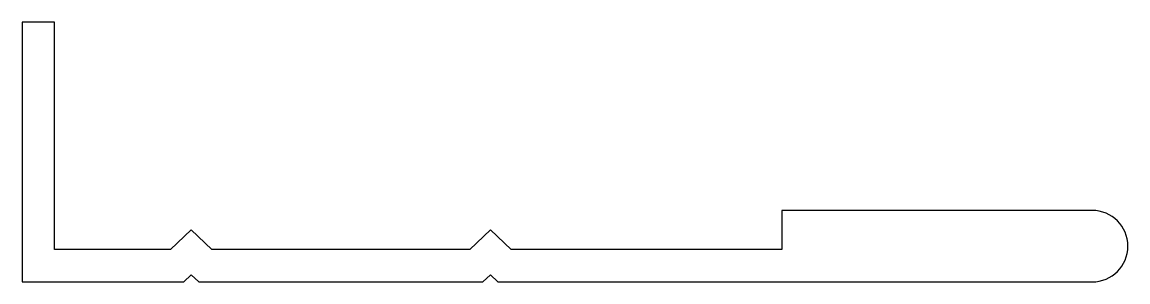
# Model space of a CAD drawing. Extents: x 666.9 to 751.9, y 606.7 to 626.7.
import ezdxf

# ---------------------------------------------------------------- set-up
doc = ezdxf.new("R2010")
doc.units = 0
doc.layers.add('DIM', color=7, linetype='CONTINUOUS')

msp = doc.modelspace()

# ---------------------------------------------------------------- linework, layer by layer
at = {"layer": 'DIM', "color": 0}
msp.add_lwpolyline([(678.325, 609.238), (669.418, 609.238), (669.418, 626.738), (666.918, 626.738), (666.918, 606.738), (679.344, 606.738), (679.918, 607.278), (680.491, 606.738), (702.344, 606.738), (702.918, 607.278), (703.491, 606.738), (749.168, 606.738, 1), (749.168, 612.238), (725.328, 612.238), (725.328, 609.238), (704.51, 609.238), (702.918, 610.738), (701.325, 609.238), (681.51, 609.238), (679.918, 610.738)], format="xyb", close=True, dxfattribs=at)

doc.saveas('drawing.dxf')
